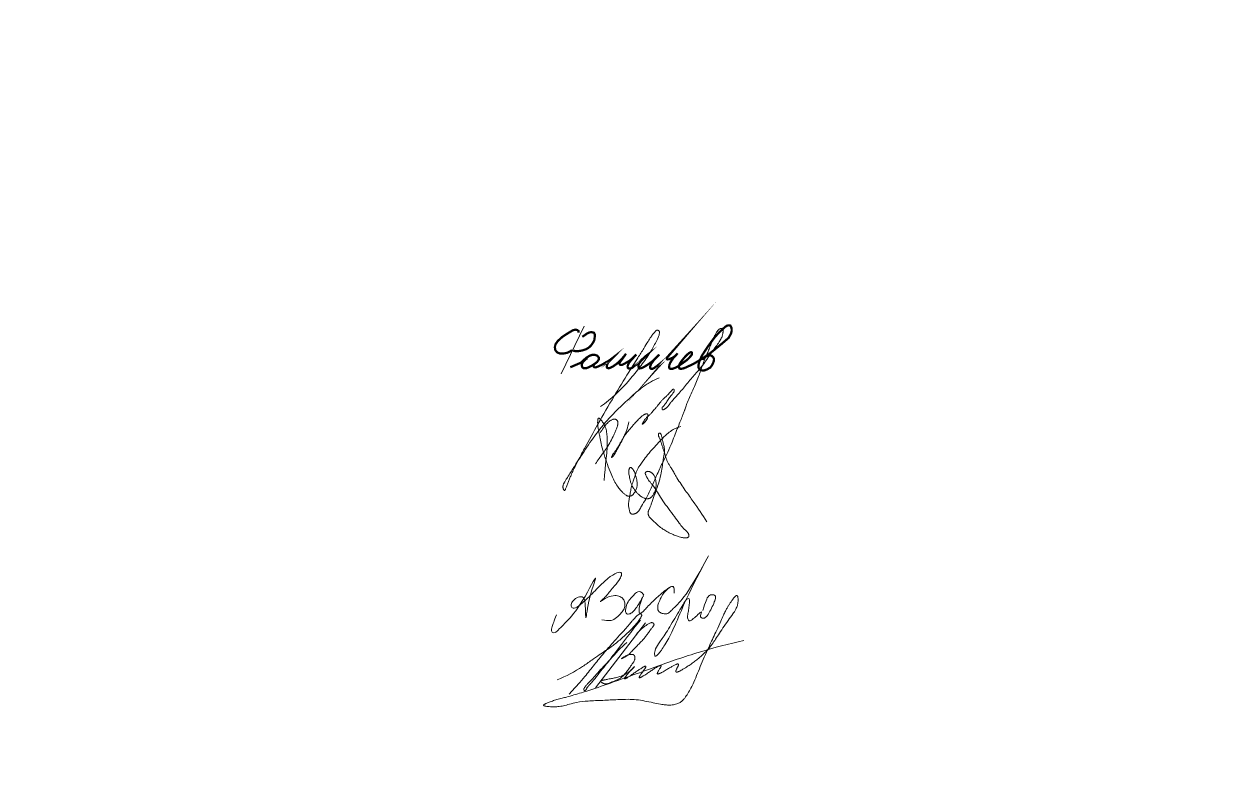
# Model space of a CAD drawing. Header units: millimetres. Extents: x 0 to 420, y 0 to 297.
# Drawn here: x 227.1 to 323.5, y 0 to 60 of the extents above; entities that cross this region are included whole.
import ezdxf

# ---------------------------------------------------------------- set-up
doc = ezdxf.new("R2010")
doc.units = ezdxf.units.MM
for name, pattern in [('K5LT32789', [0]), ('K5LT32790', [0]), ('K5LT32791', [0])]:
    doc.linetypes.add(name, pattern=pattern)
doc.layers.add('Системный слой', color=7, linetype='Continuous')

# ---------------------------------------------------------------- blocks, each defined once
blk = doc.blocks.new('U9')
at = {"layer": 'Системный слой', "color": 5, "linetype": 'K5LT32789', "lineweight": 18, "true_color": 0x0000ff}
for points in [[(276.95, 14.07), (276.752, 14.375), (276.439, 14.375), (276.145, 14.08), (275.812, 13.747), (275.545, 13.29), (275.432, 12.688), (275.616, 12.503), (275.94, 12.583), (276.139, 12.781), (276.371, 13.06), (276.691, 13.548), (277.04, 14.245), (276.691, 13.548), (276.57, 12.987), (276.57, 12.659), (276.652, 12.578), (276.801, 12.63), (277.48, 13.39), (278.221, 14.063), (278.595, 14.402), (278.996, 14.667), (279.18, 14.779), (279.328, 14.779), (279.404, 14.573), (279.404, 14.345), (279.404, 14.103), (279.404, 14.573), (279.328, 14.779), (279.18, 14.788), (278.595, 14.402), (278.055, 13.329), (278.055, 12.852), (278.275, 12.632), (278.584, 12.552), (278.898, 12.552), (279.151, 12.805), (279.471, 13.125), (280.502, 14.156), (282.984, 18.767), (280.502, 14.156), (279.62, 11.953), (278.944, 10.528), (278.333, 9.57), (277.933, 9.094), (277.808, 9.198), (277.808, 9.606), (278.095, 10.119), (278.617, 10.815), (279.447, 12.188), (280.29, 13.625), (280.472, 13.808), (280.609, 13.789), (280.649, 13.565), (280.578, 13.079), (280.522, 12.691), (280.446, 12.307), (280.525, 12.024), (280.683, 11.941), (280.903, 12.161), (281.318, 12.488), (281.691, 12.861), (281.453, 12.365), (281.565, 12.254), (281.732, 12.184), (281.918, 12.254), (282.153, 12.489), (282.779, 13.793), (282.704, 14.058), (282.467, 14.123), (282.16, 14.048), (281.96, 13.658), (281.816, 13.212), (281.691, 12.827)], [(269.92, 12.485), (269.738, 11.976), (269.556, 11.472), (269.498, 11.159), (269.633, 11.024), (269.82, 11.024), (269.997, 11.2), (270.501, 11.705), (271.746, 12.949), (273.528, 16.453), (272.457, 13.834), (272.268, 11.492), (272.268, 13.651), (272.051, 14), (271.534, 13.888), (271.181, 13.536), (271.059, 13.218), (271.178, 12.995), (271.499, 12.995), (272.268, 13.651), (273.319, 14.702), (274.048, 15.432), (274.868, 15.97), (275.222, 15.865), (275.133, 15.567), (274.924, 15.19), (274.235, 14.374), (273.661, 13.694), (273.269, 13.429), (274.035, 13.947), (274.651, 14.06), (275.05, 13.973), (275.322, 13.771), (275.445, 13.443), (275.445, 13.053), (275.204, 12.693), (274.961, 12.451), (274.582, 12.072), (274.164, 11.977), (273.581, 12.082)]]:
    blk.add_open_spline(points, degree=3, dxfattribs=at)
blk = doc.blocks.new('U10')
at = {"layer": 'Системный слой', "color": 5, "linetype": 'K5LT32790', "lineweight": 18, "true_color": 0x0000ff}
blk.add_open_spline([(273.773, 23.276), (273.806, 24.462), (274.104, 25.803), (273.967, 27.22), (273.892, 27.495), (273.819, 27.679), (273.737, 27.837), (273.647, 27.979), (273.561, 28.096), (273.489, 28.183), (273.438, 28.236), (273.404, 28.264), (273.384, 28.279), (273.368, 28.289), (273.356, 28.295), (273.345, 28.298), (273.336, 28.3), (273.329, 28.301), (273.322, 28.301), (273.315, 28.3), (273.31, 28.297), (273.304, 28.294), (273.298, 28.29), (273.293, 28.285), (273.287, 28.278), (273.282, 28.27), (273.276, 28.259), (273.27, 28.245), (273.264, 28.227), (273.258, 28.204), (273.252, 28.173), (273.247, 28.129), (273.242, 28.065), (273.239, 27.977), (273.24, 27.866), (273.246, 27.74), (273.258, 27.602), (273.279, 27.447), (273.316, 27.254), (273.375, 26.993), (273.45, 26.602), (273.56, 26.045), (273.748, 25.343), (274.024, 24.589), (274.287, 23.882), (274.541, 23.29), (274.794, 22.86), (275.036, 22.55), (275.244, 22.334), (275.401, 22.182), (275.513, 22.1), (275.586, 22.062), (275.641, 22.042), (275.69, 22.031), (275.74, 22.025), (275.791, 22.024), (275.842, 22.028), (275.892, 22.038), (275.938, 22.053), (275.979, 22.071), (276.014, 22.092), (276.047, 22.116), (276.079, 22.146), (276.115, 22.187), (276.16, 22.248), (276.216, 22.335), (276.282, 22.449), (276.342, 22.578), (276.385, 22.706), (276.41, 22.825), (276.421, 22.944), (276.419, 23.08), (276.402, 23.249), (276.362, 23.456), (276.301, 23.68), (276.231, 23.884), (276.169, 24.035), (276.112, 24.131), (276.065, 24.195), (276.024, 24.245), (275.986, 24.284), (275.956, 24.31), (275.933, 24.326), (275.918, 24.334), (275.905, 24.339), (275.895, 24.342), (275.886, 24.343), (275.878, 24.343), (275.871, 24.342), (275.865, 24.341), (275.859, 24.339), (275.853, 24.335), (275.846, 24.331), (275.839, 24.325), (275.831, 24.317), (275.823, 24.307), (275.814, 24.293), (275.804, 24.274), (275.792, 24.249), (275.779, 24.214), (275.765, 24.168), (275.753, 24.114), (275.745, 24.052), (275.742, 23.982), (275.746, 23.895), (275.763, 23.779), (275.793, 23.613), (275.83, 23.399), (275.888, 23.161), (275.972, 22.939), (276.077, 22.735), (276.202, 22.54), (276.352, 22.349), (276.515, 22.179), (276.67, 22.043), (276.805, 21.951), (276.919, 21.892), (277.018, 21.854), (277.107, 21.83), (277.187, 21.818), (277.255, 21.816), (277.313, 21.821), (277.362, 21.831), (277.404, 21.846), (277.443, 21.864), (277.48, 21.887), (277.521, 21.917), (277.566, 21.959), (277.618, 22.016), (277.677, 22.096), (277.742, 22.197), (277.807, 22.319), (277.861, 22.455), (277.903, 22.599), (277.93, 22.752), (277.942, 22.917), (277.938, 23.093), (277.918, 23.27), (277.882, 23.432), (277.835, 23.568), (277.784, 23.676), (277.733, 23.758), (277.682, 23.821), (277.632, 23.871), (277.579, 23.913), (277.523, 23.949), (277.463, 23.979), (277.405, 24.001), (277.353, 24.016), (277.31, 24.022), (277.275, 24.022), (277.245, 24.02), (277.217, 24.014), (277.19, 24.005), (277.165, 23.994), (277.142, 23.981), (277.123, 23.967), (277.108, 23.953), (277.097, 23.94), (277.088, 23.928), (277.082, 23.917), (277.078, 23.905), (277.074, 23.892), (277.072, 23.878), (277.071, 23.86), (277.072, 23.841), (277.076, 23.817), (277.084, 23.788), (277.097, 23.751), (277.12, 23.7), (277.156, 23.63), (277.203, 23.537), (277.263, 23.427), (277.346, 23.302), (277.465, 23.158), (277.638, 22.953), (277.863, 22.636), (278.15, 22.182), (278.495, 21.618), (278.943, 21.017), (279.391, 20.429), (279.766, 19.914), (280.029, 19.533), (280.243, 19.331), (280.382, 19.211), (280.465, 19.119), (280.517, 19.044), (280.548, 18.985), (280.569, 18.935), (280.581, 18.894), (280.586, 18.862), (280.588, 18.838), (280.586, 18.818), (280.583, 18.802), (280.578, 18.788), (280.573, 18.775), (280.565, 18.764), (280.557, 18.753), (280.545, 18.742), (280.531, 18.73), (280.513, 18.718), (280.49, 18.705), (280.46, 18.692), (280.423, 18.68), (280.38, 18.67), (280.332, 18.663), (280.275, 18.661), (280.203, 18.664), (280.108, 18.679), (279.969, 18.708), (279.764, 18.763), (279.465, 18.869), (279.105, 19.03), (278.727, 19.216), (278.427, 19.407), (278.189, 19.606), (277.972, 19.801), (277.74, 20.007), (277.537, 20.188), (277.412, 20.332), (277.354, 20.425), (277.326, 20.485), (277.309, 20.536), (277.299, 20.586), (277.294, 20.636), (277.294, 20.686), (277.3, 20.737), (277.311, 20.79), (277.329, 20.849), (277.359, 20.925), (277.406, 21.027), (277.475, 21.184), (277.566, 21.4), (277.659, 21.686), (277.763, 21.999), (277.891, 22.336), (278.039, 22.745), (278.205, 23.267), (278.352, 23.865), (278.439, 24.425), (278.495, 24.875), (278.56, 25.226), (278.613, 25.512), (278.623, 25.744), (278.602, 25.928), (278.566, 26.105), (278.513, 26.304), (278.463, 26.512), (278.426, 26.699), (278.389, 26.839), (278.359, 26.937), (278.336, 27.001), (278.317, 27.04), (278.302, 27.063), (278.291, 27.076), (278.281, 27.086), (278.271, 27.092), (278.263, 27.097), (278.254, 27.1), (278.246, 27.102), (278.238, 27.103), (278.23, 27.103), (278.221, 27.102), (278.213, 27.099), (278.203, 27.096), (278.192, 27.091), (278.181, 27.085), (278.171, 27.077), (278.161, 27.068), (278.153, 27.059), (278.146, 27.049), (278.139, 27.037), (278.134, 27.024), (278.129, 27.008), (278.126, 26.991), (278.125, 26.97), (278.126, 26.944), (278.13, 26.912), (278.139, 26.872), (278.153, 26.823), (278.177, 26.762), (278.213, 26.685), (278.262, 26.59), (278.31, 26.468), (278.355, 26.323), (278.405, 26.149), (278.479, 25.928), (278.574, 25.662), (278.665, 25.36), (278.741, 25.079), (278.835, 24.831), (278.948, 24.619), (279.082, 24.404), (279.237, 24.162), (279.414, 23.856), (279.645, 23.451), (279.943, 22.988), (280.283, 22.501), (280.613, 22.04), (281.208, 21.207), (281.677, 20.517), (282.035, 19.966)], degree=3, knots=[0, 0, 0, 0, 23.088924, 25.905784, 27.368497, 28.578535, 29.721875, 30.813961, 31.805183, 32.534012, 32.992903, 33.225793, 33.377047, 33.48833, 33.574551, 33.643805, 33.701224, 33.750367, 33.79387, 33.833355, 33.872141, 33.912355, 33.95659, 34.00557, 34.061357, 34.126468, 34.204109, 34.298549, 34.415744, 34.564555, 34.759459, 35.028229, 35.412864, 35.997175, 36.728139, 37.568941, 38.433825, 39.401332, 40.578431, 42.235398, 44.569602, 48.269133, 53.187712, 58.58434, 63.764044, 67.778676, 70.998143, 73.369834, 75.349816, 76.796874, 77.581324, 78.028914, 78.378087, 78.696803, 79.013489, 79.343373, 79.678587, 80.006824, 80.317932, 80.606471, 80.866035, 81.11641, 81.383983, 81.718354, 82.16781, 82.839361, 83.733235, 84.705422, 85.582724, 86.324391, 87.057116, 87.890757, 88.945341, 90.321141, 91.965571, 93.426367, 94.484215, 95.101021, 95.580997, 96.013141, 96.361093, 96.626002, 96.782739, 96.889142, 96.971138, 97.03813, 97.095272, 97.145901, 97.188561, 97.228747, 97.268915, 97.315311, 97.366861, 97.425655, 97.494454, 97.577142, 97.679623, 97.811915, 97.985663, 98.226797, 98.532587, 98.897786, 99.296036, 99.737821, 100.261724, 100.964229, 101.99978, 103.525411, 105.150667, 106.72453, 108.093532, 109.590313, 111.195302, 112.777483, 114.126394, 115.159714, 115.93325, 116.599105, 117.196687, 117.716186, 118.147278, 118.512091, 118.830828, 119.112084, 119.376147, 119.650254, 119.966184, 120.348472, 120.832611, 121.462575, 122.257884, 123.166317, 124.121896, 125.077441, 126.058759, 127.110722, 128.27138, 129.455541, 130.54928, 131.472222, 132.224076, 132.842804, 133.343527, 133.786162, 134.209733, 134.641953, 135.076751, 135.490934, 135.840567, 136.1162, 136.329021, 136.516582, 136.697073, 136.87991, 137.063295, 137.235465, 137.38613, 137.514261, 137.623548, 137.718445, 137.797689, 137.875651, 137.957944, 138.055516, 138.163779, 138.288043, 138.436309, 138.622516, 138.862075, 139.203128, 139.704326, 140.381097, 141.218915, 142.127317, 143.259517, 144.821141, 147.317764, 150.75711, 155.19517, 160.069171, 165.224464, 169.471142, 172.421411, 174.092925, 175.138298, 175.966748, 176.479558, 176.900272, 177.244752, 177.52135, 177.72293, 177.873709, 177.996322, 178.101436, 178.195314, 178.281517, 178.366118, 178.454913, 178.554755, 178.670049, 178.807074, 178.975201, 179.187234, 179.439473, 179.719727, 180.029511, 180.383269, 180.823448, 181.407111, 182.246837, 183.563618, 185.512414, 188.365901, 191.16936, 193.636194, 195.215931, 197.147086, 199.269225, 201.224518, 202.392176, 202.935446, 203.335749, 203.665039, 203.98044, 204.30527, 204.630666, 204.95421, 205.28424, 205.683122, 206.145312, 206.866804, 207.837862, 209.464316, 211.387339, 213.648133, 215.828171, 218.361631, 222.046321, 226.400789, 230.237614, 232.987127, 235.143069, 237.145235, 238.600123, 239.59432, 240.714469, 242.086859, 243.579513, 244.83703, 245.773068, 246.379449, 246.80954, 247.077534, 247.227517, 247.33398, 247.41847, 247.489521, 247.552012, 247.609222, 247.663606, 247.717168, 247.768592, 247.820784, 247.876677, 247.942191, 248.018083, 248.10247, 248.189421, 248.269471, 248.347072, 248.425637, 248.512886, 248.605679, 248.706816, 248.820413, 248.952282, 249.111489, 249.313956, 249.574155, 249.89782, 250.303709, 250.841791, 251.528272, 252.381244, 253.359593, 254.475963, 255.872687, 257.851092, 259.938273, 261.963603, 263.469883, 265.046448, 266.586695, 268.366913, 270.599666, 273.407082, 277.373027, 281.234201, 284.882343, 288.313023, 301, 301, 301, 301], dxfattribs=at)
blk = doc.blocks.new('U11')
at = {"layer": 'Системный слой', "color": 5, "linetype": 'K5LT32790', "lineweight": 18, "true_color": 0x0000ff}
for points, knots in [([(273.458, 29.225), (274.336, 29.84), (275.439, 30.881), (276.634, 32.41), (277.367, 33.373), (277.801, 34.192), (278.08, 34.684), (278.171, 34.944), (278.199, 35.077), (278.211, 35.158), (278.211, 35.21), (278.207, 35.243), (278.201, 35.265), (278.194, 35.282), (278.186, 35.297), (278.177, 35.31), (278.166, 35.321), (278.154, 35.332), (278.139, 35.342), (278.122, 35.352), (278.103, 35.36), (278.083, 35.367), (278.062, 35.371), (278.042, 35.373), (278.023, 35.372), (278.006, 35.37), (277.99, 35.366), (277.974, 35.359), (277.957, 35.351), (277.939, 35.338), (277.917, 35.321), (277.89, 35.294), (277.851, 35.251), (277.786, 35.175), (277.676, 35.04), (277.501, 34.802), (277.252, 34.414), (276.919, 33.836), (276.39, 33.017), (275.578, 31.742), (274.5, 29.962), (273.31, 27.918), (272.325, 26.134), (271.671, 24.903), (271.31, 24.19), (271.115, 23.754), (270.978, 23.425), (270.865, 23.14), (270.768, 22.887), (270.697, 22.696), (270.656, 22.584), (270.632, 22.534), (270.62, 22.513), (270.611, 22.5), (270.603, 22.491), (270.597, 22.485), (270.591, 22.48), (270.586, 22.477), (270.581, 22.475), (270.576, 22.474), (270.571, 22.474), (270.567, 22.474), (270.563, 22.475), (270.558, 22.477), (270.554, 22.479), (270.55, 22.482), (270.546, 22.485), (270.541, 22.49), (270.535, 22.497), (270.528, 22.506), (270.519, 22.519), (270.508, 22.538), (270.494, 22.566), (270.478, 22.602), (270.464, 22.646), (270.453, 22.695), (270.447, 22.747), (270.447, 22.802), (270.453, 22.859), (270.466, 22.919), (270.486, 22.981), (270.515, 23.049), (270.562, 23.132), (270.643, 23.261), (270.79, 23.503), (271.08, 23.964), (271.615, 24.81), (272.4, 26.008), (273.392, 27.456), (274.565, 28.73), (275.701, 29.812), (276.623, 30.644), (277.441, 31.204), (277.945, 31.438), (278.181, 31.55)], [0, 0, 0, 0, 8.550609, 12.054989, 15.548009, 18.191121, 19.498995, 20.058209, 20.381615, 20.589671, 20.716665, 20.79368, 20.851701, 20.900722, 20.944653, 20.985245, 21.025642, 21.06834, 21.115939, 21.168338, 21.224707, 21.283052, 21.340576, 21.394663, 21.443781, 21.488289, 21.53119, 21.575808, 21.625508, 21.683081, 21.754287, 21.848548, 21.98875, 22.223415, 22.641351, 23.38396, 24.591455, 26.333193, 28.725175, 32.394143, 38.444137, 45.386804, 51.336644, 54.759282, 56.550214, 57.736198, 58.581068, 59.410817, 60.190375, 60.748602, 61.044545, 61.139793, 61.19713, 61.237089, 61.267135, 61.290713, 61.309862, 61.325937, 61.339917, 61.352551, 61.36445, 61.376142, 61.388111, 61.400062, 61.412022, 61.424542, 61.439066, 61.45699, 61.479741, 61.509795, 61.550475, 61.607942, 61.688058, 61.795635, 61.922219, 62.059168, 62.198495, 62.342871, 62.495112, 62.658157, 62.830855, 63.02153, 63.245709, 63.594568, 64.237865, 65.516344, 67.957442, 72.253573, 76.989753, 81.977365, 86.090995, 89.562811, 91.905588, 94, 94, 94, 94]), ([(275.744, 27.995), (275.674, 27.565), (275.464, 27.018), (275.143, 26.355), (274.924, 26.004), (274.773, 25.719), (274.682, 25.538), (274.629, 25.434), (274.59, 25.373), (274.556, 25.326), (274.523, 25.287), (274.49, 25.249), (274.457, 25.214), (274.426, 25.183), (274.403, 25.161), (274.388, 25.148), (274.379, 25.141), (274.374, 25.137), (274.37, 25.135), (274.367, 25.133), (274.364, 25.131), (274.362, 25.131), (274.36, 25.13), (274.358, 25.131), (274.356, 25.132), (274.356, 25.134), (274.356, 25.136), (274.356, 25.139), (274.357, 25.142), (274.358, 25.146), (274.359, 25.151), (274.361, 25.157), (274.364, 25.166), (274.37, 25.179), (274.378, 25.199), (274.388, 25.224), (274.401, 25.254), (274.415, 25.289), (274.432, 25.329), (274.457, 25.375), (274.491, 25.425), (274.535, 25.486), (274.596, 25.564), (274.684, 25.685), (274.8, 25.86), (274.931, 26.079), (275.058, 26.307), (275.188, 26.539), (275.341, 26.794), (275.531, 27.065), (275.735, 27.306), (275.913, 27.516), (276.102, 27.74), (276.324, 27.998), (276.581, 28.253), (276.778, 28.441), (276.904, 28.541), (276.97, 28.58), (277.02, 28.605), (277.069, 28.625), (277.114, 28.639), (277.15, 28.647), (277.177, 28.649), (277.197, 28.649), (277.212, 28.647), (277.224, 28.644), (277.233, 28.64), (277.242, 28.636), (277.248, 28.631), (277.254, 28.625), (277.259, 28.619), (277.263, 28.612), (277.267, 28.603), (277.27, 28.593), (277.273, 28.58), (277.275, 28.564), (277.276, 28.543), (277.275, 28.514), (277.271, 28.473), (277.264, 28.422), (277.254, 28.363), (277.242, 28.304), (277.225, 28.249), (277.204, 28.201), (277.176, 28.153), (277.141, 28.102), (277.099, 28.049), (277.058, 27.998), (277.02, 27.955), (276.988, 27.923), (276.96, 27.897), (276.932, 27.872), (276.905, 27.85), (276.883, 27.833), (276.867, 27.821), (276.857, 27.815), (276.85, 27.811), (276.846, 27.809), (276.842, 27.808), (276.839, 27.807), (276.836, 27.806), (276.834, 27.806), (276.832, 27.806), (276.831, 27.807), (276.829, 27.808), (276.829, 27.81), (276.828, 27.812), (276.828, 27.814), (276.828, 27.817), (276.829, 27.82), (276.83, 27.824), (276.831, 27.829), (276.833, 27.834), (276.836, 27.842), (276.84, 27.853), (276.848, 27.868), (276.858, 27.888), (276.871, 27.912), (276.885, 27.936), (276.899, 27.958), (276.914, 27.982), (276.934, 28.015), (276.961, 28.063), (276.994, 28.125), (277.04, 28.196), (277.1, 28.269), (277.183, 28.354), (277.294, 28.449), (277.432, 28.567), (277.561, 28.704), (277.683, 28.85), (277.796, 28.988), (277.922, 29.134), (278.051, 29.288), (278.18, 29.457), (278.312, 29.629), (278.479, 29.804), (278.666, 29.976), (278.846, 30.144), (278.974, 30.28), (279.063, 30.38), (279.123, 30.448), (279.176, 30.507), (279.22, 30.555), (279.256, 30.591), (279.283, 30.613), (279.301, 30.626), (279.314, 30.633), (279.323, 30.637), (279.331, 30.64), (279.338, 30.641), (279.344, 30.641), (279.349, 30.641), (279.354, 30.639), (279.358, 30.638), (279.362, 30.635), (279.365, 30.633), (279.368, 30.63), (279.371, 30.626), (279.375, 30.621), (279.378, 30.614), (279.382, 30.606), (279.385, 30.595), (279.389, 30.581), (279.392, 30.562), (279.394, 30.539), (279.394, 30.514), (279.392, 30.489), (279.388, 30.464), (279.38, 30.439), (279.37, 30.412), (279.353, 30.381), (279.327, 30.342), (279.284, 30.284), (279.219, 30.199), (279.13, 30.085), (279.023, 29.948), (278.921, 29.791), (278.824, 29.636), (278.719, 29.515), (278.641, 29.41), (278.583, 29.327), (278.529, 29.266), (278.483, 29.222), (278.453, 29.186), (278.436, 29.16), (278.427, 29.139), (278.421, 29.122), (278.418, 29.105), (278.417, 29.089), (278.418, 29.072), (278.42, 29.055), (278.423, 29.038), (278.428, 29.024), (278.434, 29.012), (278.439, 29.003), (278.444, 28.996), (278.45, 28.991), (278.455, 28.986), (278.461, 28.983), (278.468, 28.98), (278.475, 28.978), (278.484, 28.976), (278.493, 28.976), (278.504, 28.976), (278.517, 28.978), (278.532, 28.982), (278.552, 28.989), (278.577, 29), (278.611, 29.018), (278.651, 29.043), (278.699, 29.074), (278.75, 29.113), (278.805, 29.162), (278.869, 29.227), (278.947, 29.322), (279.056, 29.468), (279.215, 29.676), (279.443, 29.931), (279.738, 30.242), (280.056, 30.613), (280.4, 31.035), (280.739, 31.45), (281.09, 31.848), (281.437, 32.243), (281.785, 32.673), (282.109, 33.145), (282.429, 33.608), (282.745, 34.028), (282.991, 34.398), (283.165, 34.667), (283.248, 34.852), (283.282, 34.977), (283.302, 35.076), (283.315, 35.155), (283.325, 35.213), (283.33, 35.259), (283.331, 35.3), (283.327, 35.336), (283.32, 35.366), (283.31, 35.391), (283.299, 35.415), (283.285, 35.437), (283.27, 35.456), (283.254, 35.472), (283.239, 35.484), (283.224, 35.494), (283.211, 35.5), (283.197, 35.505), (283.183, 35.508), (283.168, 35.51), (283.152, 35.509), (283.134, 35.507), (283.113, 35.503), (283.09, 35.495), (283.062, 35.482), (283.03, 35.465), (282.996, 35.441), (282.96, 35.411), (282.924, 35.376), (282.885, 35.329), (282.847, 35.274), (282.804, 35.201), (282.75, 35.104), (282.665, 34.954), (282.548, 34.735), (282.423, 34.443), (282.297, 34.107), (282.166, 33.76), (282.014, 33.396), (281.843, 33), (281.678, 32.563), (281.516, 32.101), (281.345, 31.618), (281.145, 31.095), (280.889, 30.537), (280.628, 29.998), (280.44, 29.518), (280.321, 29.19), (280.254, 29), (280.211, 28.881), (280.156, 28.727), (280.057, 28.456), (279.903, 28.059), (279.695, 27.56), (279.468, 26.986), (279.208, 26.305), (278.866, 25.532), (278.421, 24.648), (277.981, 23.681), (277.565, 22.704), (277.178, 21.87), (276.81, 21.318), (276.637, 20.965), (276.525, 20.804), (276.453, 20.73), (276.399, 20.688), (276.347, 20.656), (276.292, 20.629), (276.233, 20.608), (276.172, 20.592), (276.111, 20.584), (276.055, 20.581), (276.01, 20.583), (275.975, 20.589), (275.95, 20.597), (275.93, 20.606), (275.914, 20.615), (275.9, 20.626), (275.887, 20.639), (275.874, 20.654), (275.862, 20.673), (275.848, 20.698), (275.835, 20.732), (275.819, 20.78), (275.802, 20.852), (275.777, 20.954), (275.747, 21.078), (275.723, 21.213), (275.716, 21.346), (275.726, 21.487), (275.75, 21.652), (275.791, 21.861), (275.838, 22.14), (275.896, 22.499), (275.989, 22.908), (276.115, 23.282), (276.221, 23.587), (276.302, 23.833), (276.386, 24.06), (276.498, 24.295), (276.663, 24.56), (276.921, 24.912), (277.279, 25.384), (277.776, 25.945), (278.288, 26.508), (278.764, 26.974), (279.125, 27.272), (279.4, 27.432), (279.651, 27.538), (279.829, 27.595), (279.937, 27.63)], [0, 0, 0, 0, 9.050129, 12.27524, 15.459, 17.73484, 19.057413, 19.710841, 20.186256, 20.578255, 20.920156, 21.263228, 21.624829, 21.943402, 22.174143, 22.29629, 22.36276, 22.406894, 22.439057, 22.464194, 22.484922, 22.502166, 22.516262, 22.528133, 22.539447, 22.552242, 22.56817, 22.588053, 22.611987, 22.639741, 22.672744, 22.715192, 22.776687, 22.87041, 23.023044, 23.2152, 23.446308, 23.698853, 24.014406, 24.364067, 24.793807, 25.28352, 25.941626, 26.877925, 28.429965, 30.348657, 32.240773, 33.898399, 35.948367, 38.485583, 40.825304, 42.59187, 44.267244, 46.970047, 49.74801, 51.863744, 52.701471, 53.104911, 53.483029, 53.862972, 54.210178, 54.473163, 54.650607, 54.780151, 54.882015, 54.96597, 55.037892, 55.101774, 55.160577, 55.215489, 55.269733, 55.3265, 55.390437, 55.464507, 55.552848, 55.661752, 55.802045, 55.996896, 56.278982, 56.657771, 57.087852, 57.530059, 57.926999, 58.28654, 58.645161, 59.086887, 59.580412, 60.070145, 60.456808, 60.770321, 61.020502, 61.287434, 61.539711, 61.751465, 61.877288, 61.951174, 62.001019, 62.037083, 62.064047, 62.085222, 62.102691, 62.117816, 62.131035, 62.143011, 62.154708, 62.167188, 62.181333, 62.197688, 62.21651, 62.238222, 62.264236, 62.296726, 62.338711, 62.394112, 62.469848, 62.581386, 62.750144, 62.953234, 63.151975, 63.325302, 63.501424, 63.750698, 64.126703, 64.655732, 65.239268, 65.888652, 66.649933, 67.724768, 68.970934, 70.450533, 71.673771, 72.965674, 74.199734, 75.716608, 77.191491, 78.669398, 80.263602, 82.259995, 84.0227, 85.431088, 86.180031, 86.82002, 87.357354, 87.830339, 88.196682, 88.427814, 88.563885, 88.657509, 88.728451, 88.784957, 88.831759, 88.871976, 88.907862, 88.941164, 88.973333, 89.002363, 89.031139, 89.061129, 89.097204, 89.139544, 89.190239, 89.252182, 89.329582, 89.428874, 89.559889, 89.727893, 89.910432, 90.08993, 90.259821, 90.437176, 90.634512, 90.867411, 91.167757, 91.627014, 92.382088, 93.419966, 94.672454, 96.030915, 97.344377, 98.512333, 99.382533, 100.080146, 100.642761, 101.098523, 101.416568, 101.614452, 101.761411, 101.888131, 102.002041, 102.112642, 102.228685, 102.353162, 102.475542, 102.582798, 102.67162, 102.744553, 102.805473, 102.857643, 102.905538, 102.953137, 103.003348, 103.057077, 103.11538, 103.180499, 103.255316, 103.343787, 103.451799, 103.589159, 103.775473, 104.036879, 104.381072, 104.782032, 105.231565, 105.731185, 106.331113, 107.131661, 108.329516, 110.150194, 112.636877, 115.501671, 119.160964, 122.898631, 126.952961, 130.409086, 134.037174, 137.994275, 142.035946, 146.041027, 149.822245, 153.085433, 155.385996, 156.523495, 157.344961, 158.084473, 158.656408, 159.032405, 159.319553, 159.62593, 159.882585, 160.081757, 160.265654, 160.447561, 160.63144, 160.806021, 160.962993, 161.100471, 161.220792, 161.327559, 161.424857, 161.521276, 161.623153, 161.736504, 161.863212, 162.008568, 162.179889, 162.387514, 162.643846, 162.945007, 163.264358, 163.6135, 164.014772, 164.533206, 165.020618, 165.794064, 166.857794, 168.64401, 171.006738, 173.517367, 176.204619, 178.789913, 181.800729, 185.264053, 188.598832, 192.086757, 196.039981, 200.351441, 204.98312, 208.606796, 211.174086, 212.324149, 212.840152, 213.814159, 215.76165, 218.911517, 222.760316, 227.121283, 231.883071, 238.054257, 244.879079, 252.670992, 260.372327, 267.206768, 271.910472, 274.294825, 275.442431, 276.007431, 276.456493, 276.872537, 277.298483, 277.734538, 278.182349, 278.627236, 279.027811, 279.347916, 279.582846, 279.760539, 279.906542, 280.032941, 280.152577, 280.276179, 280.413989, 280.572354, 280.762102, 281.004984, 281.334701, 281.830666, 282.557033, 283.530703, 284.521091, 285.429966, 286.323075, 287.47734, 288.942216, 290.783007, 293.428229, 296.57457, 299.586331, 301.717918, 303.359613, 305.016414, 306.799751, 308.827327, 311.560281, 315.955926, 321.284596, 327.290578, 331.929165, 335.294372, 337.07654, 338.608554, 341, 341, 341, 341]), ([(273.439, 27.11), (273.618, 27.381), (273.822, 27.734), (274.154, 28.029), (274.279, 28.115), (274.377, 28.169), (274.453, 28.201), (274.511, 28.218), (274.556, 28.225), (274.592, 28.226), (274.623, 28.223), (274.652, 28.217), (274.68, 28.207), (274.709, 28.195), (274.737, 28.178), (274.764, 28.159), (274.788, 28.136), (274.809, 28.112), (274.827, 28.088), (274.841, 28.062), (274.852, 28.035), (274.86, 28.005), (274.867, 27.97), (274.87, 27.928), (274.869, 27.875), (274.861, 27.805), (274.844, 27.712), (274.812, 27.586), (274.752, 27.411), (274.639, 27.153), (274.462, 26.77), (274.214, 26.298), (273.917, 25.827), (273.625, 25.42), (273.346, 25.027), (273.16, 24.766), (273.058, 24.621)], [0, 0, 0, 0, 6.031327, 7.224988, 8.103691, 8.779791, 9.271523, 9.620615, 9.879085, 10.092232, 10.278511, 10.453749, 10.630111, 10.818394, 11.017829, 11.223201, 11.427374, 11.623322, 11.806227, 11.978077, 12.150954, 12.337468, 12.550087, 12.799771, 13.111892, 13.519386, 14.078895, 14.842107, 15.895849, 17.445078, 19.990893, 23.601088, 27.190299, 30.147219, 32.759048, 36, 36, 36, 36])]:
    blk.add_open_spline(points, degree=3, knots=knots, dxfattribs=at)
blk = doc.blocks.new('U12')
at = {"layer": 'Системный слой', "color": 5, "linetype": 'K5LT32790', "lineweight": 18, "true_color": 0x0000ff}
blk.add_line((277.076, 11.85), (273.076, 6.605), dxfattribs=at)
for points, knots in [([(276.317, 10.855), (276.5, 11.086), (276.757, 11.372), (277.128, 11.629), (277.303, 11.734), (277.424, 11.808), (277.502, 11.84), (277.546, 11.85), (277.578, 11.854), (277.605, 11.853), (277.63, 11.85), (277.652, 11.844), (277.674, 11.836), (277.694, 11.825), (277.713, 11.813), (277.73, 11.8), (277.743, 11.787), (277.752, 11.775), (277.759, 11.765), (277.765, 11.754), (277.769, 11.743), (277.772, 11.73), (277.773, 11.716), (277.773, 11.7), (277.771, 11.683), (277.766, 11.664), (277.758, 11.642), (277.746, 11.616), (277.726, 11.582), (277.695, 11.537), (277.646, 11.475), (277.577, 11.391), (277.492, 11.28), (277.392, 11.143), (277.278, 10.975), (277.134, 10.768), (276.929, 10.521), (276.683, 10.26), (276.428, 10.002), (276.222, 9.792), (276.054, 9.617), (275.932, 9.484), (275.828, 9.375), (275.745, 9.303), (275.675, 9.249), (275.611, 9.204), (275.541, 9.158), (275.461, 9.109), (275.376, 9.061), (275.302, 9.02), (275.249, 8.993), (275.217, 8.977), (275.197, 8.967), (275.183, 8.96), (275.173, 8.956), (275.165, 8.953), (275.16, 8.951), (275.156, 8.949), (275.153, 8.949), (275.151, 8.948), (275.149, 8.948), (275.148, 8.948), (275.147, 8.948), (275.147, 8.949), (275.148, 8.95), (275.148, 8.951), (275.149, 8.952), (275.151, 8.954), (275.153, 8.956), (275.155, 8.958), (275.158, 8.96), (275.162, 8.963), (275.167, 8.967), (275.173, 8.971), (275.181, 8.977), (275.192, 8.985), (275.208, 8.996), (275.231, 9.012), (275.267, 9.036), (275.32, 9.069), (275.388, 9.113), (275.469, 9.161), (275.557, 9.209), (275.65, 9.248), (275.743, 9.277), (275.83, 9.293), (275.909, 9.302), (275.978, 9.305), (276.033, 9.3), (276.075, 9.291), (276.105, 9.281), (276.128, 9.27), (276.147, 9.257), (276.163, 9.244), (276.177, 9.23), (276.19, 9.213), (276.202, 9.193), (276.213, 9.168), (276.224, 9.139), (276.232, 9.105), (276.238, 9.066), (276.24, 9.023), (276.238, 8.979), (276.231, 8.931), (276.218, 8.879), (276.196, 8.82), (276.161, 8.748), (276.102, 8.653), (276.008, 8.518), (275.875, 8.317), (275.704, 8.06), (275.497, 7.789), (275.283, 7.565), (275.086, 7.404), (274.911, 7.293), (274.723, 7.204), (274.508, 7.122), (274.28, 7.043), (274.095, 6.966), (273.964, 6.933), (273.887, 6.928), (273.835, 6.93), (273.792, 6.937), (273.748, 6.949), (273.702, 6.965), (273.655, 6.986), (273.616, 7.007), (273.587, 7.024), (273.566, 7.038), (273.546, 7.051), (273.528, 7.065), (273.512, 7.081), (273.5, 7.095), (273.493, 7.108), (273.489, 7.119), (273.488, 7.13), (273.491, 7.141), (273.496, 7.151), (273.504, 7.16), (273.516, 7.17), (273.532, 7.18), (273.554, 7.19), (273.582, 7.201), (273.619, 7.213), (273.668, 7.226), (273.732, 7.241), (273.817, 7.257), (273.931, 7.278), (274.09, 7.305), (274.313, 7.344), (274.608, 7.403), (274.945, 7.49), (275.267, 7.606), (275.526, 7.735), (275.718, 7.862), (275.862, 7.973), (275.97, 8.067), (276.046, 8.139), (276.098, 8.191), (276.133, 8.228), (276.158, 8.255), (276.175, 8.275), (276.188, 8.29), (276.197, 8.301), (276.203, 8.309), (276.208, 8.316), (276.211, 8.32), (276.213, 8.324), (276.215, 8.326), (276.215, 8.328), (276.216, 8.329), (276.216, 8.33), (276.215, 8.331), (276.214, 8.331), (276.213, 8.33), (276.211, 8.329), (276.209, 8.328), (276.205, 8.325), (276.2, 8.321), (276.194, 8.315), (276.185, 8.306), (276.173, 8.295), (276.157, 8.28), (276.137, 8.26), (276.11, 8.233), (276.075, 8.196), (276.025, 8.143), (275.954, 8.067), (275.852, 7.954), (275.727, 7.813), (275.605, 7.667), (275.516, 7.555), (275.462, 7.482), (275.434, 7.44), (275.416, 7.41), (275.404, 7.389), (275.397, 7.373), (275.392, 7.361), (275.39, 7.351), (275.39, 7.344), (275.391, 7.337), (275.394, 7.332), (275.4, 7.328), (275.408, 7.327), (275.418, 7.328), (275.431, 7.33), (275.448, 7.336), (275.469, 7.344), (275.497, 7.357), (275.534, 7.376), (275.581, 7.402), (275.643, 7.44), (275.727, 7.493), (275.846, 7.571), (276.025, 7.692), (276.258, 7.852), (276.512, 8.027), (276.72, 8.164), (276.861, 8.251), (276.942, 8.296), (276.994, 8.322), (277.032, 8.339), (277.06, 8.349), (277.08, 8.354), (277.096, 8.356), (277.108, 8.355), (277.116, 8.352), (277.123, 8.347), (277.126, 8.339), (277.127, 8.331), (277.126, 8.321), (277.124, 8.31), (277.12, 8.297), (277.114, 8.282), (277.105, 8.263), (277.092, 8.238), (277.073, 8.206), (277.047, 8.164), (277.008, 8.105), (276.947, 8.017), (276.865, 7.902), (276.773, 7.773), (276.696, 7.663), (276.644, 7.584), (276.616, 7.536), (276.599, 7.505), (276.589, 7.482), (276.582, 7.465), (276.578, 7.453), (276.576, 7.443), (276.576, 7.434), (276.577, 7.427), (276.581, 7.42), (276.587, 7.416), (276.595, 7.413), (276.606, 7.413), (276.619, 7.414), (276.637, 7.418), (276.659, 7.426), (276.688, 7.438), (276.725, 7.456), (276.773, 7.481), (276.836, 7.517), (276.922, 7.569), (277.042, 7.646), (277.223, 7.766), (277.457, 7.924), (277.714, 8.097), (277.925, 8.232), (278.069, 8.317), (278.151, 8.361), (278.205, 8.386), (278.244, 8.401), (278.273, 8.41), (278.295, 8.414), (278.311, 8.415), (278.324, 8.412), (278.333, 8.408), (278.34, 8.401), (278.344, 8.391), (278.345, 8.379), (278.344, 8.366), (278.34, 8.351), (278.335, 8.335), (278.327, 8.317), (278.317, 8.294), (278.302, 8.264), (278.28, 8.223), (278.244, 8.162), (278.196, 8.082), (278.142, 7.992), (278.097, 7.915), (278.068, 7.859), (278.053, 7.825), (278.044, 7.802), (278.04, 7.786), (278.037, 7.774), (278.036, 7.765), (278.036, 7.756), (278.037, 7.746), (278.041, 7.737), (278.048, 7.729), (278.057, 7.724), (278.069, 7.721), (278.084, 7.72), (278.103, 7.722), (278.126, 7.727), (278.156, 7.736), (278.194, 7.75), (278.244, 7.771), (278.308, 7.801), (278.396, 7.847), (278.52, 7.915), (278.707, 8.024), (278.942, 8.166), (279.193, 8.313), (279.384, 8.418), (279.509, 8.477), (279.576, 8.505), (279.623, 8.52), (279.658, 8.528), (279.684, 8.532), (279.704, 8.531), (279.719, 8.528), (279.731, 8.522), (279.74, 8.514), (279.745, 8.504), (279.748, 8.491), (279.748, 8.478), (279.747, 8.465), (279.744, 8.451), (279.74, 8.435), (279.733, 8.414), (279.723, 8.387), (279.706, 8.349), (279.679, 8.294), (279.642, 8.222), (279.601, 8.141), (279.567, 8.072), (279.546, 8.021), (279.535, 7.99), (279.529, 7.969), (279.526, 7.952), (279.524, 7.937), (279.525, 7.923), (279.527, 7.91), (279.532, 7.9), (279.537, 7.892), (279.545, 7.885), (279.554, 7.879), (279.565, 7.875), (279.578, 7.873), (279.594, 7.872), (279.614, 7.873), (279.638, 7.877), (279.667, 7.884), (279.703, 7.895), (279.749, 7.912), (279.807, 7.937), (279.882, 7.973), (279.984, 8.027), (280.127, 8.11), (280.338, 8.241), (280.607, 8.42), (280.914, 8.637), (281.204, 8.855), (281.469, 9.07), (281.706, 9.279), (281.934, 9.501), (282.159, 9.747), (282.404, 10.054), (282.667, 10.437), (282.97, 10.91), (283.33, 11.444), (283.717, 12.005), (284.075, 12.495), (284.322, 12.846), (284.43, 13.083), (284.478, 13.232), (284.508, 13.367), (284.527, 13.497), (284.536, 13.625), (284.537, 13.74), (284.532, 13.832), (284.522, 13.894), (284.513, 13.935), (284.504, 13.962), (284.495, 13.983), (284.487, 13.998), (284.479, 14.009), (284.471, 14.018), (284.463, 14.024), (284.456, 14.028), (284.45, 14.031), (284.443, 14.033), (284.435, 14.034), (284.426, 14.035), (284.415, 14.033), (284.404, 14.03), (284.391, 14.025), (284.376, 14.018), (284.358, 14.008), (284.338, 13.993), (284.314, 13.973), (284.284, 13.945), (284.245, 13.904), (284.193, 13.844), (284.118, 13.749), (284.021, 13.615), (283.902, 13.442), (283.775, 13.244), (283.641, 13.018), (283.502, 12.756), (283.337, 12.404), (283.119, 11.886), (282.748, 11.087), (282.199, 9.939), (281.569, 8.554), (281.066, 7.209), (280.605, 6.311), (280.292, 5.835), (280.113, 5.63), (279.984, 5.516), (279.87, 5.437), (279.743, 5.368), (279.595, 5.309), (279.422, 5.262), (279.22, 5.231), (278.975, 5.219), (278.662, 5.235), (278.228, 5.295), (277.675, 5.411), (277.031, 5.559), (276.364, 5.663), (275.638, 5.696), (274.739, 5.66), (273.664, 5.598), (272.558, 5.566), (271.657, 5.473), (271.003, 5.299), (270.505, 5.164), (270.086, 5.096), (269.739, 5.078), (269.467, 5.085), (269.251, 5.105), (269.099, 5.125), (269.011, 5.142), (268.965, 5.154), (268.941, 5.162), (268.925, 5.169), (268.913, 5.174), (268.905, 5.18), (268.898, 5.184), (268.894, 5.189), (268.89, 5.193), (268.888, 5.197), (268.887, 5.201), (268.886, 5.204), (268.886, 5.208), (268.886, 5.213), (268.887, 5.217), (268.889, 5.222), (268.892, 5.228), (268.897, 5.234), (268.903, 5.241), (268.911, 5.249), (268.922, 5.258), (268.936, 5.268), (268.955, 5.281), (268.982, 5.296), (269.019, 5.315), (269.073, 5.341), (269.156, 5.378), (269.275, 5.426), (269.427, 5.485), (269.598, 5.548), (269.78, 5.609), (269.974, 5.669), (270.18, 5.725), (270.434, 5.79), (270.82, 5.888), (271.531, 6.088), (272.801, 6.481), (274.968, 7.231), (277.922, 8.311), (281.386, 9.527), (283.803, 10.153), (285.001, 10.42)], [0, 0, 0, 0, 6.158308, 7.924944, 9.397219, 10.421772, 10.878244, 11.151197, 11.36381, 11.548551, 11.718723, 11.877713, 12.036027, 12.196544, 12.358164, 12.506286, 12.632493, 12.736928, 12.819521, 12.898812, 12.980771, 13.07523, 13.173556, 13.279268, 13.396608, 13.531064, 13.690326, 13.886288, 14.140321, 14.494376, 15.023758, 15.795804, 16.773927, 17.9322, 19.328256, 21.031002, 23.191239, 26.01508, 28.508359, 30.764949, 32.158381, 33.57364, 34.542076, 35.296285, 35.858711, 36.382363, 36.930279, 37.613953, 38.340853, 38.974758, 39.36394, 39.584276, 39.729431, 39.831741, 39.905683, 39.959643, 39.999056, 40.02768, 40.048222, 40.062694, 40.072775, 40.079767, 40.084961, 40.089793, 40.09578, 40.104088, 40.115492, 40.13093, 40.149822, 40.171984, 40.197656, 40.229358, 40.269864, 40.322352, 40.391158, 40.483151, 40.610685, 40.79026, 41.065436, 41.512004, 42.088709, 42.770629, 43.467951, 44.184491, 44.869892, 45.483626, 46.046275, 46.524145, 46.915912, 47.196275, 47.40917, 47.586207, 47.738846, 47.877531, 48.013016, 48.157728, 48.31924, 48.502929, 48.715108, 48.96183, 49.243774, 49.540729, 49.8478, 50.172102, 50.537958, 50.965281, 51.494288, 52.20384, 53.298857, 54.917421, 57.240739, 59.738769, 62.02238, 63.698303, 65.037791, 66.331625, 68.02956, 69.84719, 71.368716, 72.206354, 72.649589, 72.981788, 73.276043, 73.570472, 73.929446, 74.299002, 74.63126, 74.848184, 75.010867, 75.161965, 75.335461, 75.49506, 75.620009, 75.719661, 75.802316, 75.875542, 75.946386, 76.021533, 76.107513, 76.21105, 76.339562, 76.501776, 76.708489, 76.973585, 77.315523, 77.75974, 78.342864, 79.120835, 80.18625, 81.706721, 83.852292, 86.465219, 88.951659, 90.978666, 92.487594, 93.76585, 94.760654, 95.480574, 95.959313, 96.294546, 96.536659, 96.714464, 96.846112, 96.943809, 97.01613, 97.069288, 97.107887, 97.1354, 97.154486, 97.167231, 97.175363, 97.180572, 97.184743, 97.189776, 97.197329, 97.209122, 97.228653, 97.258997, 97.303617, 97.365208, 97.448469, 97.559514, 97.706462, 97.900415, 98.157187, 98.500801, 98.971779, 99.653407, 100.680484, 102.16221, 103.578184, 104.648543, 105.155236, 105.478521, 105.704428, 105.867108, 105.985778, 106.07285, 106.137041, 106.188892, 106.233202, 106.275598, 106.31862, 106.370033, 106.436882, 106.52608, 106.645289, 106.803787, 107.01342, 107.289946, 107.655243, 108.141506, 108.800592, 109.730549, 111.109505, 113.317286, 115.629589, 117.547768, 118.521059, 119.084698, 119.470627, 119.745056, 119.943042, 120.086716, 120.191551, 120.26935, 120.330025, 120.382672, 120.435962, 120.498121, 120.565387, 120.641314, 120.728412, 120.840736, 120.985691, 121.174077, 121.421722, 121.753873, 122.217132, 122.901613, 123.981872, 125.172225, 126.200607, 126.79256, 127.136357, 127.367267, 127.532062, 127.652773, 127.742537, 127.810135, 127.865237, 127.915133, 127.96426, 128.015006, 128.071903, 128.142719, 128.234954, 128.356669, 128.517397, 128.729164, 129.007855, 129.375448, 129.864201, 130.525978, 131.458654, 132.841604, 135.051627, 137.371779, 139.298243, 140.282632, 140.852634, 141.243893, 141.523176, 141.725905, 141.87456, 141.985024, 142.069602, 142.138778, 142.20217, 142.268885, 142.347585, 142.446693, 142.552857, 142.668386, 142.796019, 142.962407, 143.184377, 143.493216, 143.947083, 144.660187, 145.445963, 146.126993, 146.522898, 146.755674, 146.914043, 147.029277, 147.105459, 147.165051, 147.224298, 147.295401, 147.367417, 147.434207, 147.504148, 147.585142, 147.684943, 147.81179, 147.975245, 148.18721, 148.463335, 148.825333, 149.305406, 149.95641, 150.882496, 152.258218, 154.475246, 156.620318, 158.321251, 159.038433, 159.502054, 159.828856, 160.066775, 160.243468, 160.37743, 160.482373, 160.569441, 160.648431, 160.728415, 160.81803, 160.908084, 160.998756, 161.091733, 161.206325, 161.353931, 161.549093, 161.818906, 162.212882, 162.829199, 163.508952, 164.099592, 164.445709, 164.650604, 164.788255, 164.903661, 165.007576, 165.109001, 165.194462, 165.26938, 165.338661, 165.406872, 165.478408, 165.557687, 165.64939, 165.758763, 165.891992, 166.05668, 166.262506, 166.522189, 166.853055, 167.279787, 167.839914, 168.596742, 169.679428, 171.288032, 173.772391, 176.439711, 179.127961, 181.338538, 183.565781, 185.724368, 187.964675, 190.532192, 193.913297, 197.664225, 202.240399, 207.365977, 211.891604, 214.950288, 216.260728, 217.307529, 218.226173, 219.136534, 220.048062, 220.900546, 221.546871, 221.9542, 222.219116, 222.412338, 222.560372, 222.677648, 222.773298, 222.853632, 222.923292, 222.978973, 223.025473, 223.071419, 223.126411, 223.191335, 223.263092, 223.344759, 223.440037, 223.553558, 223.691355, 223.86161, 224.075985, 224.352298, 224.720891, 225.244768, 226.022651, 227.234024, 228.694978, 230.400721, 232.151975, 234.169342, 236.596891, 240.264912, 245.911745, 254.96485, 266.835794, 277.658947, 284.885559, 287.882731, 289.514301, 290.547995, 291.464177, 292.424746, 293.549213, 294.775006, 296.163908, 297.809999, 299.883699, 302.703567, 306.933828, 311.679125, 316.501759, 320.996631, 326.836537, 335.266963, 343.465594, 349.957026, 354.09066, 357.579706, 360.721275, 362.932241, 364.823848, 366.400364, 367.448979, 368.024725, 368.279323, 368.440012, 368.5553, 368.642037, 368.709291, 368.762747, 368.806287, 368.842721, 368.874182, 368.900514, 368.926113, 368.952467, 368.982922, 369.016093, 369.053534, 369.097024, 369.148696, 369.211201, 369.287947, 369.383467, 369.504023, 369.658723, 369.861852, 370.138802, 370.52869, 371.119523, 372.038078, 373.203074, 374.521743, 375.833878, 377.215726, 378.767848, 380.290034, 382.688597, 387.074598, 395.697937, 410.437499, 434.93092, 461.366967, 487, 487, 487, 487]), ([(269.992, 7.246), (270.698, 7.551), (271.654, 8.037), (272.722, 8.807), (273.329, 9.247), (273.916, 9.621), (274.536, 10.046), (275.2, 10.605), (275.838, 11.194), (276.306, 11.699), (276.572, 12.041), (276.687, 12.228), (276.743, 12.323), (276.769, 12.377), (276.779, 12.41), (276.782, 12.431), (276.783, 12.447), (276.782, 12.461), (276.78, 12.473), (276.776, 12.484), (276.772, 12.493), (276.767, 12.502), (276.76, 12.511), (276.751, 12.521), (276.74, 12.53), (276.729, 12.539), (276.716, 12.546), (276.704, 12.551), (276.693, 12.555), (276.681, 12.557), (276.669, 12.558), (276.656, 12.558), (276.642, 12.556), (276.626, 12.552), (276.607, 12.545), (276.584, 12.535), (276.553, 12.517), (276.512, 12.489), (276.454, 12.447), (276.376, 12.382), (276.271, 12.28), (276.143, 12.136), (275.977, 11.934), (275.751, 11.653), (275.418, 11.28), (274.965, 10.8), (274.393, 10.161), (273.716, 9.374), (272.966, 8.473), (272.301, 7.616), (271.715, 6.937), (271.276, 6.478), (271.043, 6.206), (270.947, 6.094)], [0, 0, 0, 0, 6.997069, 9.684036, 11.958352, 13.801956, 16.01059, 18.791875, 21.670898, 23.899271, 25.047829, 25.598015, 25.892727, 26.052221, 26.139763, 26.200238, 26.24818, 26.289354, 26.326598, 26.358724, 26.389054, 26.419587, 26.454991, 26.494445, 26.537325, 26.581963, 26.625959, 26.666366, 26.702295, 26.736616, 26.772293, 26.811665, 26.854853, 26.903993, 26.962474, 27.036776, 27.136139, 27.279193, 27.487047, 27.788774, 28.205883, 28.811868, 29.540442, 30.580231, 32.089095, 34.083011, 36.578424, 39.886091, 43.512937, 47.235171, 49.742529, 51.659752, 53, 53, 53, 53]), ([(275.585, 10.267), (275.092, 9.85), (274.46, 9.13), (273.652, 8.261), (273.153, 7.719), (272.789, 7.293), (272.507, 7.006), (272.327, 6.82), (272.229, 6.696), (272.171, 6.606), (272.139, 6.549), (272.127, 6.516), (272.123, 6.497), (272.121, 6.483), (272.122, 6.47), (272.124, 6.459), (272.126, 6.449), (272.13, 6.44), (272.135, 6.43), (272.142, 6.42), (272.15, 6.41), (272.159, 6.401), (272.167, 6.394), (272.175, 6.389), (272.181, 6.386), (272.187, 6.383), (272.193, 6.382), (272.199, 6.38), (272.207, 6.38), (272.214, 6.381), (272.221, 6.383), (272.229, 6.386), (272.238, 6.39), (272.247, 6.397), (272.257, 6.405), (272.268, 6.417), (272.281, 6.433), (272.298, 6.456), (272.32, 6.492), (272.348, 6.541), (272.382, 6.602), (272.421, 6.665), (272.465, 6.726), (272.516, 6.789), (272.586, 6.863), (272.685, 6.96), (272.82, 7.107), (272.992, 7.319), (273.22, 7.616), (273.551, 8.028), (274.042, 8.638), (275.087, 10.009), (275.98, 11.187), (276.683, 12.041)], [0, 0, 0, 0, 8.178432, 12.15831, 15.070494, 17.531291, 19.273091, 20.178709, 20.817045, 21.283464, 21.53398, 21.648694, 21.722599, 21.78122, 21.832226, 21.879091, 21.922147, 21.96438, 22.009673, 22.061502, 22.117512, 22.171651, 22.219212, 22.258261, 22.286197, 22.310683, 22.335173, 22.364818, 22.395245, 22.426071, 22.458431, 22.49359, 22.533039, 22.578657, 22.632971, 22.699648, 22.784579, 22.898948, 23.06169, 23.316251, 23.620656, 23.948896, 24.25354, 24.580173, 24.971844, 25.549963, 26.340789, 27.51106, 29.012071, 31.099326, 34.219642, 38.953672, 53, 53, 53, 53])]:
    blk.add_open_spline(points, degree=3, knots=knots, dxfattribs=at)
blk = doc.blocks.new('U13')
at = {"layer": 'Системный слой', "color": 7, "linetype": 'K5LT32791', "lineweight": 18}
blk.add_line((270.305, 31.863), (272.168, 35.693), dxfattribs=at)
at = {"layer": 'Системный слой', "color": 7, "linetype": 'K5LT32791', "const_width": 0.18}
for points in [[(272.977, 32.64), (272.919, 32.553), (272.906, 32.522), (272.906, 32.487), (272.918, 32.439), (272.948, 32.412), (272.993, 32.388), (273.061, 32.381), (273.162, 32.407), (273.323, 32.472), (273.55, 32.579), (273.873, 32.769), (274.176, 32.94), (274.441, 33.143), (274.101, 32.797), (274.013, 32.622), (273.975, 32.477), (273.975, 32.396), (274.031, 32.334), (274.118, 32.304), (274.244, 32.34), (274.477, 32.46), (274.753, 32.652), (274.988, 32.861), (275.124, 33.002), (275.355, 33.254), (275.522, 33.484), (275.274, 33.128), (275.099, 32.9), (275.028, 32.782), (275.005, 32.718), (275.005, 32.66), (275.025, 32.611), (275.053, 32.585), (275.114, 32.573), (275.207, 32.585), (275.342, 32.651), (275.801, 32.908), (276.07, 33.136), (276.277, 33.338), (276.354, 33.415), (275.956, 32.992), (275.78, 32.773), (275.708, 32.658), (275.676, 32.572), (275.649, 32.459), (275.663, 32.364), (275.708, 32.317), (275.762, 32.291), (275.819, 32.282), (275.878, 32.298), (276.025, 32.353), (276.201, 32.497), (276.415, 32.656), (276.71, 32.921), (277.089, 33.279), (277.145, 33.32), (276.749, 32.928), (276.59, 32.723), (276.546, 32.614), (276.527, 32.525), (276.524, 32.426), (276.557, 32.344), (276.613, 32.298), (276.711, 32.307), (276.885, 32.372), (277.048, 32.464), (277.312, 32.634), (277.522, 32.779), (277.732, 32.946), (278.192, 33.413), (277.735, 32.933), (277.551, 32.674), (277.479, 32.516), (277.458, 32.425), (277.46, 32.369), (277.48, 32.31), (277.517, 32.279), (277.568, 32.259), (277.655, 32.27), (277.77, 32.322), (278.018, 32.5), (278.686, 33.038), (279.183, 33.584), (278.853, 33.197), (278.8, 33.122), (278.797, 33.075), (278.811, 33.044), (278.85, 33.025), (278.952, 33.032), (279.14, 33.1), (279.28, 33.164), (279.471, 33.298), (279.622, 33.455), (279.675, 33.512), (279.344, 33.155), (279.177, 32.919), (279.074, 32.745), (279.013, 32.596), (279, 32.513), (278.998, 32.36), (279.013, 32.31), (279.083, 32.266), (279.239, 32.259), (279.442, 32.336), (279.616, 32.412), (279.8, 32.533), (280.032, 32.697), (280.25, 32.849), (280.407, 32.967), (280.583, 33.125), (280.734, 33.304), (280.818, 33.42), (280.831, 33.483), (280.827, 33.532), (280.814, 33.577), (280.778, 33.599), (280.726, 33.602), (280.609, 33.544), (280.466, 33.43), (280.192, 33.148), (279.939, 32.818), (279.827, 32.638), (279.805, 32.574), (279.781, 32.457), (279.793, 32.352), (279.824, 32.29), (279.885, 32.273), (279.966, 32.265), (280.137, 32.3), (280.342, 32.378), (280.952, 32.666), (281.463, 32.967), (281.747, 33.16), (282.254, 33.492), (283.227, 34.286), (283.772, 34.753), (283.965, 35.093), (284.023, 35.328), (284.012, 35.54), (283.953, 35.669), (283.911, 35.744), (283.84, 35.762), (283.768, 35.767), (283.614, 35.723), (283.464, 35.612), (283.015, 35.196), (282.662, 34.814), (282.171, 34.153), (281.609, 33.304), (281.409, 32.817), (281.344, 32.531), (281.353, 32.363), (281.436, 32.219), (281.519, 32.172), (281.641, 32.133), (281.81, 32.136), (282.014, 32.208), (282.298, 32.365), (282.415, 32.522), (282.516, 32.7), (282.586, 32.893), (282.601, 33.057), (282.523, 33.21), (282.408, 33.316), (282.302, 33.349), (282.163, 33.349), (281.967, 33.273), (281.81, 33.165), (281.729, 33.057), (281.699, 32.979)], [(271.69, 35.165), (271.69, 35.311), (271.602, 35.388), (271.458, 35.418), (271.243, 35.365), (270.885, 35.152), (270.393, 34.834), (270.036, 34.506), (269.851, 34.246), (269.795, 33.996), (269.838, 33.746), (269.996, 33.584), (270.223, 33.489), (270.464, 33.489), (270.771, 33.55), (271.012, 33.665), (271.171, 33.764)], [(272.006, 34.843), (272.224, 34.989), (272.355, 35.086), (272.55, 35.187), (272.745, 35.223), (272.952, 35.161), (273.006, 35.044), (273.006, 34.833), (272.972, 34.577), (272.841, 34.324), (272.672, 34.101), (272.51, 33.962), (272.294, 33.838), (272.01, 33.746), (271.671, 33.682), (271.465, 33.682), (271.339, 33.709), (271.28, 33.763)], [(271.042, 32.393), (271.921, 32.77), (272.137, 32.986), (272.352, 33.174), (272.591, 33.316), (272.79, 33.386), (273.029, 33.386), (273.208, 33.326), (273.332, 33.167), (273.332, 33.023), (273.201, 32.817), (273.009, 32.676), (272.767, 32.515), (272.554, 32.414), (272.336, 32.313), (272.12, 32.313), (272.005, 32.39), (271.965, 32.508), (271.965, 32.628), (272.057, 32.809), (272.308, 33.059), (272.416, 33.125)]]:
    blk.add_lwpolyline(points, dxfattribs=at)

msp = doc.modelspace()

# ---------------------------------------------------------------- block references
at = {"layer": 'Системный слой'}
for name in ['U13', 'U11', 'U10', 'U9', 'U12']:
    msp.add_blockref(name, (0, 0), dxfattribs=at)

doc.saveas('drawing.dxf')
